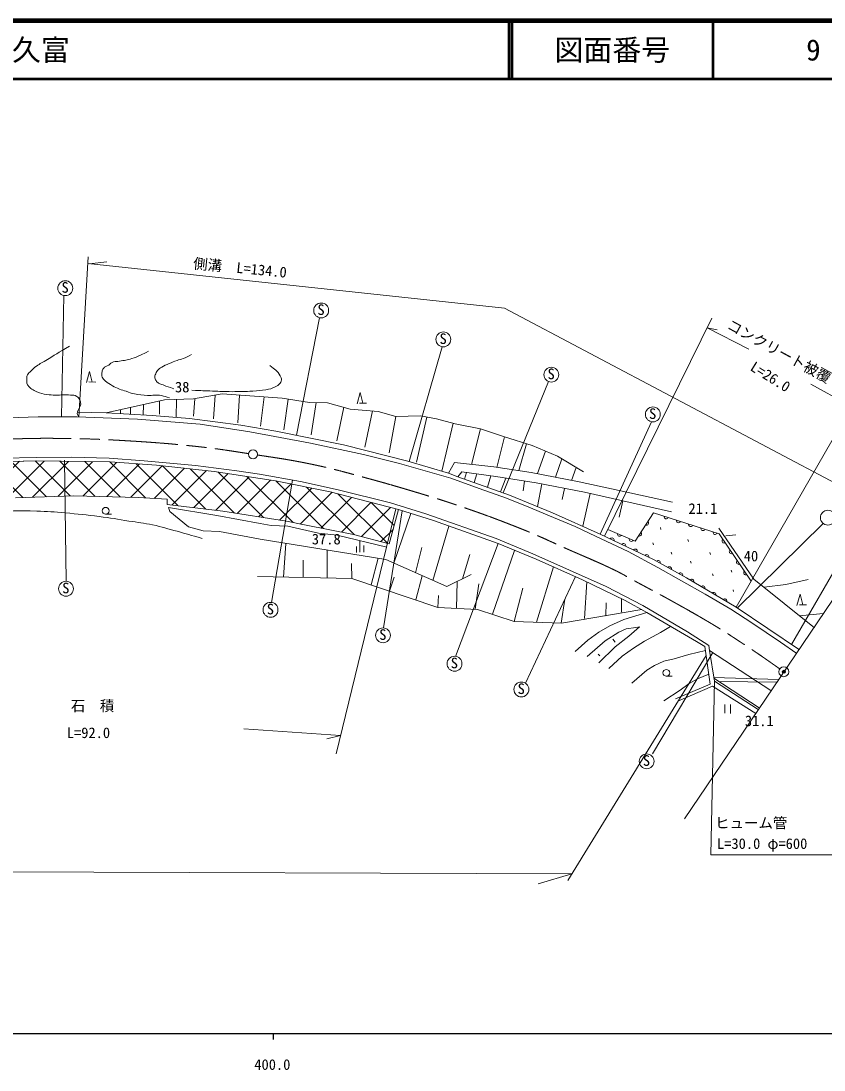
# Model space of a CAD drawing. Units: millimetres, scale not verified. Extents: x 40000 to 680000, y 20000 to 380000.
# Drawn here: x 424390 to 563210, y 198715 to 380000 of the extents above; entities that cross this region are included whole.
import ezdxf
from ezdxf.enums import TextEntityAlignment as Align

# ---------------------------------------------------------------- set-up
doc = ezdxf.new("R2010")
doc.units = ezdxf.units.MM
doc.header["$LTSCALE"] = 1000
doc.header["$PDMODE"] = 32
doc.header["$PDSIZE"] = 500
doc.linetypes.add('CHAIN', pattern=[18.5, 12, -1.5, 3.5, -1.5])
for name, color, linetype, lineweight in [('M-BGD', 7, 'Continuous', 13), ('M-BMK', 2, 'CHAIN', 13), ('M-TTL', 2, 'Continuous', 140), ('M-TTL-BAND', 7, 'Continuous', 25), ('M-TTL-LINE', 7, 'Continuous', 50), ('M-TTL-TXT', 7, 'Continuous', 13)]:
    doc.layers.add(name, color=color, linetype=linetype, lineweight=lineweight)
doc.layers.add('M-OTRS', color=6, linetype='Continuous')
doc.styles.add('ＭＳ ゴシック', font='')
doc.styles.get('ＭＳ ゴシック').set_extended_font_data('MS Gothic')

msp = doc.modelspace()

# ---------------------------------------------------------------- hatches: boundary and pattern name
at = {"layer": 'M-BGD'}
h = msp.add_hatch(dxfattribs=at)
h.set_pattern_fill('USER', color=256, style=0, pattern_type=2)
h.set_pattern_definition([(45, (433987, 301055), (-2121.32, 2121.32), []), (135, (433987, 301055), (-2121.32, -2121.32), [])])
h.paths.add_polyline_path([(444673, 297673), (449647, 297359), (449684, 296471), (459262, 295291), (470265, 293553), (473383, 292930), (481847, 291281), (488039, 289666), (489629, 295550), (477847, 298646), (468403, 300539), (457778, 302165), (447822, 303256), (439782, 303791), (427153, 303969), (420003, 303813), (411539, 303190), (404389, 302432), (397418, 301538), (396875, 301448), (399361, 295086), (403838, 295754), (408761, 296407), (416170, 297150), (423431, 297580), (433506, 297940)])

# ---------------------------------------------------------------- linework, layer by layer
for p, q in [((434375, 311562), (435987, 339242)), ((435919, 338068), (507986, 330371)), ((435919, 338068), (436190, 338039)), ((436190, 338039), (439238, 338392)), ((431788, 332564), (431385, 311589)), ((507986, 330371), (574860, 294999)), ((476001, 328722), (472045, 308405)), ((543805, 328622), (525250, 290991)), ((550199, 323298), (542995, 326981)), ((542995, 326981), (544750, 326639)), ((497222, 323690), (491486, 303885)), ((435699, 317512), (436254, 319443)), ((436254, 319443), (436719, 317611)), ((436105, 317621), (437350, 317601)), ((515562, 317703), (507770, 298453)), ((454196, 314684), (459163, 315552)), ((459163, 315552), (469520, 314840)), ((482479, 313848), (483033, 315779)), ((483033, 315779), (483499, 313947)), ((569398, 315900), (548012, 278678)), ((560902, 317243), (567934, 313352)), ((439139, 312256), (449184, 314506)), ((445548, 313691), (445513, 311903)), ((448352, 314319), (448331, 312068)), ((449184, 314506), (454196, 314684)), ((451260, 314579), (451230, 311471)), ((454457, 314729), (454241, 311711)), ((457979, 315345), (457656, 311266)), ((462192, 315344), (461895, 310571)), ((466415, 315053), (465820, 309977)), ((469520, 314840), (474264, 314060)), ((470589, 314664), (469829, 309331)), ((474264, 314060), (477405, 314016)), ((475444, 314043), (474529, 308484)), ((477405, 314016), (481280, 312946)), ((482885, 313957), (484130, 313937)), ((434140, 312397), (439139, 312256)), ((439139, 312256), (447093, 311815)), ((441588, 312804), (441620, 312119)), ((443325, 313193), (443329, 312024)), ((447093, 311815), (453508, 311281)), ((480228, 313237), (479017, 307452)), ((481280, 312946), (486136, 312523)), ((485132, 312611), (483813, 306353)), ((486136, 312523), (489210, 311655)), ((416468, 311237), (427382, 311615)), ((427382, 311615), (434131, 311571)), ((434131, 311571), (444526, 311191)), ((444526, 311191), (455384, 310322)), ((453508, 311281), (462373, 310137)), ((455384, 310322), (463937, 309019)), ((462373, 310137), (468431, 309128)), ((489210, 311655), (488031, 305344)), ((489210, 311655), (493464, 311744)), ((494570, 311546), (492765, 303744)), ((493464, 311744), (496204, 311254)), ((496204, 311254), (499433, 310385)), ((499078, 310481), (497137, 302181)), ((499433, 310385), (503843, 309516)), ((533382, 310746), (524531, 291335)), ((463937, 309019), (474428, 307048)), ((468431, 309128), (480162, 306782)), ((503843, 309516), (502258, 303370)), ((503843, 309516), (507981, 308149)), ((474428, 307048), (483616, 305077)), ((480162, 306782), (491284, 303945)), ((507981, 308149), (506665, 302851)), ((507981, 308149), (512747, 306612)), ((511794, 306920), (510427, 302307)), ((512747, 306612), (517135, 304808)), ((421056, 304423), (427136, 304579)), ((427136, 304579), (433150, 304601)), ((433150, 304601), (439654, 304468)), ((483616, 305077), (489830, 303506)), ((515089, 305650), (513695, 301777)), ((517135, 304808), (521656, 302069)), ((420003, 303813), (427153, 303969)), ((427153, 303969), (439782, 303791)), ((432175, 283171), (431900, 304107)), ((439654, 304468), (445668, 304000)), ((439782, 303791), (447822, 303256)), ((445668, 304000), (454577, 303176)), ((447822, 303256), (457778, 302165)), ((454577, 303176), (461705, 302285)), ((489830, 303506), (498684, 300967)), ((491284, 303945), (498286, 301835)), ((498286, 301835), (499311, 303706)), ((499311, 303706), (506149, 302926)), ((506149, 302926), (512608, 301991)), ((517901, 304344), (516801, 301166)), ((520367, 302850), (519584, 300618)), ((457778, 302165), (468403, 300539)), ((461705, 302285), (465642, 301681)), ((465642, 301681), (472702, 300389)), ((498286, 301835), (499912, 301233)), ((498684, 300967), (503573, 299230)), ((500580, 302080), (499912, 301233)), ((499912, 301233), (508865, 298065)), ((506505, 301278), (500580, 302080)), ((501433, 301964), (501078, 300821)), ((503193, 301726), (502717, 300241)), ((505628, 301397), (505022, 299425)), ((513454, 300187), (506505, 301278)), ((508215, 301009), (507305, 298617)), ((512608, 301991), (520871, 300365)), ((467715, 279516), (471347, 300637)), ((468403, 300539), (477847, 298646)), ((472702, 300389), (479206, 298986)), ((503573, 299230), (508317, 297515)), ((511444, 300502), (511182, 298829)), ((521785, 298561), (513454, 300187)), ((514436, 299995), (513673, 296087)), ((518344, 299232), (517963, 297278)), ((520871, 300365), (527798, 298872)), ((433506, 297940), (423431, 297580)), ((444673, 297673), (433506, 297940)), ((449647, 297359), (444673, 297673)), ((449684, 296471), (449647, 297359)), ((477847, 298646), (489629, 295550)), ((479206, 298986), (488249, 296714)), ((508317, 297515), (512482, 295844)), ((508865, 298065), (516290, 295010)), ((522760, 298343), (521497, 292688)), ((536841, 295197), (521785, 298561)), ((527798, 298872), (537042, 296823)), ((459262, 295291), (449684, 296471)), ((450148, 295218), (449915, 295953)), ((449915, 295953), (458267, 294517)), ((489179, 295668), (478875, 253370)), ((489629, 295550), (488039, 289666)), ((488249, 296714), (494352, 294843)), ((489629, 295550), (495679, 293652)), ((512482, 295844), (515088, 294775)), ((528415, 297079), (527784, 294252)), ((575517, 295968), (539066, 242137)), ((439026, 294783), (440056, 294783)), ((453356, 292579), (450148, 295218)), ((458267, 294517), (465751, 293180)), ((470265, 293553), (459262, 295291)), ((487063, 275116), (490299, 295340)), ((488853, 286304), (491781, 294875)), ((494352, 294843), (506558, 290589)), ((515088, 294775), (520166, 292615)), ((516290, 295010), (524531, 291335)), ((530588, 290081), (533721, 294981)), ((533721, 294981), (545058, 291351)), ((455862, 291911), (453356, 292579)), ((458735, 291777), (455862, 291911)), ((465751, 293180), (467655, 292813)), ((467655, 292813), (470529, 292679)), ((473383, 292930), (470265, 293553)), ((470529, 292679), (475841, 291476)), ((481847, 291281), (473383, 292930)), ((495562, 283331), (498376, 292699)), ((495679, 293652), (506904, 289687)), ((520166, 292615), (523708, 290989)), ((525809, 292123), (530588, 290081)), ((534921, 292455), (535020, 292118)), ((545040, 292358), (551054, 283568)), ((563047, 293181), (548221, 278538)), ((465751, 290441), (458735, 291777)), ((487434, 286932), (465751, 290441)), ((475841, 291476), (479048, 291142)), ((479048, 291142), (487635, 289087)), ((488039, 289666), (481847, 291281)), ((482946, 290209), (482946, 288195)), ((506558, 290589), (512884, 287894)), ((523708, 290989), (529343, 288316)), ((524531, 291335), (533713, 286942)), ((539686, 290388), (539785, 290052)), ((545058, 291351), (550594, 283172)), ((546228, 291001), (547965, 291194)), ((567940, 290161), (557574, 272233)), ((469770, 283908), (470203, 289720)), ((477320, 283753), (477317, 288569)), ((482399, 289165), (482399, 288162)), ((483673, 289350), (483673, 288215)), ((492598, 284645), (493706, 288985)), ((499508, 270196), (506904, 289687)), ((505913, 277470), (509728, 288518)), ((506904, 289687), (513468, 286970)), ((529343, 288316), (534488, 285576)), ((533639, 289802), (533738, 289465)), ((473197, 283838), (473154, 286821)), ((484917, 282549), (486154, 287140)), ((497992, 282255), (487434, 286932)), ((500709, 283598), (501958, 287782)), ((512884, 287894), (525557, 282281)), ((513468, 286970), (521456, 283436)), ((533713, 286942), (539415, 283779)), ((536802, 288198), (536901, 287862)), ((540128, 286639), (540227, 286303)), ((543473, 288146), (543572, 287810)), ((481605, 283666), (481506, 286264)), ((513498, 276107), (516443, 285654)), ((534488, 285576), (542662, 280966)), ((547170, 285102), (547269, 284766)), ((481605, 283666), (465301, 284000)), ((496472, 278654), (481605, 283666)), ((488082, 281482), (488873, 283881)), ((492621, 279952), (493733, 284142)), ((497992, 282255), (502199, 284333)), ((499677, 278498), (499784, 283140)), ((511581, 265566), (520238, 283975)), ((521456, 283436), (528836, 279828)), ((521800, 276766), (522198, 283073)), ((539415, 283779), (548012, 278678)), ((543959, 284471), (544058, 284135)), ((551054, 283568), (561567, 275148)), ((556592, 282639), (560468, 283508)), ((502900, 278341), (503509, 282715)), ((509636, 276249), (511162, 281969)), ((525557, 282281), (531860, 279007)), ((547478, 281724), (547577, 281388)), ((552835, 282141), (556592, 282639)), ((496472, 278654), (496574, 280695)), ((517785, 275950), (518399, 280065)), ((525517, 277239), (525527, 279424)), ((528185, 277850), (528194, 280142)), ((528836, 279828), (532608, 277778)), ((542662, 280966), (547095, 278337)), ((558536, 279014), (559091, 280944)), ((559091, 280944), (559556, 279113)), ((503321, 278320), (496472, 278654)), ((509636, 276249), (503321, 278320)), ((531688, 278278), (517855, 275948)), ((528628, 276559), (532608, 277778)), ((531860, 279007), (539598, 274443)), ((532608, 277778), (541146, 272745)), ((547095, 278337), (550725, 276021)), ((548012, 278678), (558949, 271306)), ((558942, 279122), (560187, 279102)), ((558966, 277231), (563087, 277611)), ((517855, 275948), (509636, 276249)), ((525431, 277224), (525517, 277239)), ((526183, 275451), (528628, 276559)), ((550725, 276021), (555670, 272658)), ((522401, 273015), (524262, 274362)), ((524262, 274362), (526183, 275451)), ((525393, 272899), (527740, 274369)), ((527740, 274369), (528987, 274963)), ((528987, 274963), (530665, 275215)), ((531333, 275290), (529492, 273701)), ((530665, 275215), (531333, 275290)), ((532202, 272797), (534934, 274341)), ((534934, 274341), (536698, 275367)), ((539598, 274443), (543273, 272105)), ((520204, 271045), (522401, 273015)), ((522260, 270197), (525393, 272899)), ((526683, 273153), (527131, 272645)), ((529492, 273701), (527116, 271860)), ((530286, 271609), (532202, 272797)), ((541146, 272745), (542616, 271883)), ((543273, 272105), (543392, 271214)), ((555670, 272658), (558499, 270675)), ((542839, 270344), (518900, 231488)), ((524165, 270604), (524475, 270293)), ((527116, 271860), (524265, 269083)), ((526010, 268120), (528326, 270258)), ((528326, 270258), (530286, 271609)), ((533573, 253328), (543961, 270845)), ((537300, 269794), (539817, 270529)), ((539817, 270529), (542716, 271191)), ((542616, 271883), (543556, 265380)), ((543392, 271214), (554023, 264324)), ((543392, 271214), (544257, 265887)), ((532556, 267834), (533893, 268636)), ((533893, 268636), (535519, 269348)), ((535519, 269348), (537300, 269794)), ((529972, 265584), (532556, 267834)), ((535944, 266768), (536974, 266768)), ((541360, 266312), (543302, 267137)), ((544146, 266574), (555343, 266174)), ((543556, 265380), (537518, 262885)), ((537934, 262440), (543947, 265038)), ((538331, 264381), (539875, 265510)), ((539875, 265510), (541360, 266312)), ((544257, 265887), (543641, 235905)), ((543947, 265038), (551416, 260316)), ((552011, 261313), (544171, 266421)), ((544257, 265887), (551840, 260997)), ((555046, 265736), (545023, 265866)), ((535509, 262540), (538331, 264381)), ((546056, 261894), (546056, 260363)), ((547059, 261881), (547059, 260350)), ((462901, 257672), (479642, 256519)), ((479642, 256519), (477234, 255934)), ((543641, 235905), (566493, 235905)), ((519597, 232620), (213417, 233743)), ((519597, 232620), (513823, 230914))]:
    msp.add_line(p, q, dxfattribs=at)
msp.add_lwpolyline([(423431, 297580), (433506, 297940), (444673, 297673), (449647, 297359), (449684, 296471), (459262, 295291), (470265, 293553), (473383, 292930), (481847, 291281), (488039, 289666), (489629, 295550), (477847, 298646), (468403, 300539), (457778, 302165), (447822, 303256), (439782, 303791), (427153, 303969), (420003, 303813)], dxfattribs=at)
for centre, radius in [((432046, 333825), 1287), ((476287, 329977), 1287), ((497396, 324966), 1287), ((516073, 318885), 1287), ((533619, 312011), 1287), ((464508, 305113), 788), ((439033, 295367), 584), ((563871, 294170), 1287), ((432171, 281884), 1287), ((467528, 278242), 1287), ((486972, 273832), 1287), ((499334, 268920), 1287), ((556265, 267537), 849), ((535951, 267352), 584), ((510894, 264477), 1287), ((532544, 252065), 1287)]:
    msp.add_circle(centre, radius, dxfattribs=at)
for centre, start, end in [((535938, 294341), 172.63193, 331.85422), ((538052, 293664), 172.63193, 331.85422), ((532516, 293219), 247.79426, 47.01654), ((540166, 292987), 172.63193, 331.85422), ((542280, 292309), 172.63193, 331.85422), ((526556, 290293), 344.81906, 144.04134), ((527876, 291312), 167.25316, 326.47544), ((529917, 290439), 167.25316, 326.47544), ((531320, 291349), 247.79426, 47.01654), ((544395, 291632), 172.63193, 331.85422), ((545955, 290144), 134.48215, 293.70444), ((528558, 289335), 344.81906, 144.04134), ((530561, 288377), 344.81906, 144.04134), ((547199, 288305), 134.48215, 293.70444), ((532563, 287418), 344.81906, 144.04134), ((534535, 286410), 341.37227, 140.59456), ((548444, 286467), 134.48215, 293.70444), ((536477, 285333), 341.37227, 140.59456), ((538418, 284256), 341.37227, 140.59456), ((549688, 284628), 134.48215, 293.70444), ((540342, 283152), 339.70972, 138.932), ((542251, 282020), 339.70972, 138.932), ((544160, 280887), 339.70972, 138.932), ((546069, 279754), 339.70972, 138.932)]:
    msp.add_arc(centre, 366, start, end, dxfattribs=at)
for points, knots in [([(432764, 323791), (430779, 322605), (430272, 322307), (428686, 321336), (427950, 320886), (427499, 320691), (426805, 320178), (426493, 319947), (426363, 319763), (426092, 319485), (425850, 319236), (425653, 319133), (425498, 318822), (425357, 318536), (425427, 318329), (425409, 318010), (425396, 317778), (425348, 317640), (425409, 317416), (425474, 317181), (425566, 317064), (425716, 316872), (425894, 316643), (426037, 316549), (426271, 316377), (426577, 316151), (426779, 316063), (427132, 315921), (427780, 315660), (428161, 315526), (428854, 315436), (429426, 315362), (429752, 315368), (430329, 315357), (431358, 315337), (431939, 315463), (432962, 315357), (433388, 315313), (433683, 315368), (434032, 315119), (434284, 314940), (434405, 314791), (434546, 314516), (434674, 314268), (434716, 314101), (434715, 313823), (434713, 313418), (434480, 313237), (434329, 312862), (434255, 312681), (434176, 312590), (434140, 312397), (434080, 312064), (434215, 311876), (434375, 311562)], [0, 0, 0, 0, 1, 1, 1, 2, 2, 2, 3, 3, 3, 4, 4, 4, 5, 5, 5, 6, 6, 6, 7, 7, 7, 8, 8, 8, 9, 9, 9, 10, 10, 10, 11, 11, 11, 12, 12, 12, 13, 13, 13, 14, 14, 14, 15, 15, 15, 16, 16, 16, 17, 17, 17, 18, 18, 18, 18]), ([(446432, 322967), (445789, 322605), (445601, 322499), (445046, 322244), (444487, 321987), (444168, 321848), (443581, 321660), (442764, 321399), (442279, 321349), (441433, 321205), (441026, 321136), (440776, 321204), (440384, 321076), (440015, 320956), (439878, 320743), (439552, 320532), (439202, 320305), (438907, 320287), (438651, 319958), (438509, 319774), (438446, 319643), (438414, 319413), (438361, 319038), (438290, 318785), (438453, 318443), (438593, 318150), (438726, 318007), (438968, 317790), (439404, 317399), (439705, 317244), (440216, 316958), (440665, 316707), (440925, 316575), (441403, 316384), (441849, 316207), (442115, 316153), (442572, 316008), (443139, 315827), (443445, 315680), (444027, 315553), (444882, 315365), (445381, 315361), (446254, 315305), (447196, 315244), (447745, 315444), (448670, 315256), (449222, 315143), (449448, 315084), (450055, 314850)], [0, 0, 0, 0, 1, 1, 1, 2, 2, 2, 3, 3, 3, 4, 4, 4, 5, 5, 5, 6, 6, 6, 7, 7, 7, 8, 8, 8, 9, 9, 9, 10, 10, 10, 11, 11, 11, 12, 12, 12, 13, 13, 13, 14, 14, 14, 15, 15, 15, 16, 16, 16, 16]), ([(453884, 322347), (453205, 321991), (453001, 321868), (452399, 321650), (452007, 321507), (451772, 321473), (451379, 321333), (450831, 321137), (450526, 321022), (449993, 320788), (449485, 320565), (449195, 320445), (448716, 320165), (448399, 319979), (448198, 319883), (447964, 319600), (447860, 319474), (447837, 319378), (447773, 319228), (447654, 318949), (447489, 318804), (447502, 318502), (447514, 318229), (447594, 318074), (447746, 317848), (447880, 317648), (447992, 317558), (448188, 317419), (448453, 317232), (448653, 317217), (448954, 317096), (449664, 316809), (449917, 316742), (450808, 316456)], [0, 0, 0, 0, 1, 1, 1, 2, 2, 2, 3, 3, 3, 4, 4, 4, 5, 5, 5, 6, 6, 6, 7, 7, 7, 8, 8, 8, 9, 9, 9, 10, 10, 10, 11, 11, 11, 11]), ([(453950, 316185), (455672, 316116), (456107, 316098), (457490, 316050), (458813, 316004), (459553, 315936), (460876, 315941), (462284, 315946), (463074, 315964), (464479, 316050), (465363, 316104), (465863, 316118), (466736, 316268), (467378, 316378), (467742, 316475), (468330, 316753), (468707, 316931), (468920, 317071), (469181, 317396), (469382, 317646), (469444, 317870), (469399, 318188), (469370, 318397), (469277, 318495), (469181, 318683), (468737, 319561), (468265, 319781), (467399, 320465)], [0, 0, 0, 0, 1, 1, 1, 2, 2, 2, 3, 3, 3, 4, 4, 4, 5, 5, 5, 6, 6, 6, 7, 7, 7, 8, 8, 8, 9, 9, 9, 9]), ([(455726, 290559), (453628, 291179), (453083, 291340), (451380, 291807), (449730, 292259), (448817, 292564), (447143, 292915), (445561, 293247), (444657, 293337), (443060, 293589), (441044, 293906), (439916, 294100), (437892, 294361), (435607, 294655), (434324, 294804), (432027, 294992), (430107, 295148), (429031, 295262), (427105, 295304), (423981, 295370), (422227, 295336), (419108, 295148), (415526, 294932), (414286, 294736), (409976, 294123)], [0, 0, 0, 0, 1, 1, 1, 2, 2, 2, 3, 3, 3, 4, 4, 4, 5, 5, 5, 6, 6, 6, 7, 7, 7, 8, 8, 8, 8])]:
    msp.add_open_spline(points, degree=3, knots=knots, dxfattribs=at)
at = {"layer": 'M-BMK'}
for points, knots in [([(366211, 299641), (371069, 300570), (374018, 301125), (379080, 302111), (383152, 302904), (385412, 303454), (389493, 304193), (392519, 304742), (394216, 305042), (397259, 305482), (400107, 305894), (401708, 306089), (404564, 306440), (406320, 306656), (407304, 306772), (409064, 306952), (411245, 307176), (412466, 307322), (414654, 307465), (418581, 307721), (420788, 307721), (424722, 307821), (427201, 307884), (428590, 307895), (431070, 307866), (435405, 307814), (437834, 307742), (442162, 307487), (447207, 307189), (450034, 306984), (455058, 306440), (458493, 306068), (460514, 305731), (463725, 305234)], [0, 0, 0, 0, 1, 1, 1, 2, 2, 2, 3, 3, 3, 4, 4, 4, 5, 5, 5, 6, 6, 6, 7, 7, 7, 8, 8, 8, 9, 9, 9, 10, 10, 10, 11, 11, 11, 11]), ([(465283, 304995), (468886, 304448), (471136, 304139), (474904, 303344), (478556, 302573), (480567, 301981), (484170, 301005), (487402, 300130), (489202, 299603), (492411, 298644), (495163, 297822), (496704, 297356), (499427, 296439), (503972, 294909), (506497, 293980), (510953, 292207), (514150, 290937), (515870, 290056), (519016, 288666), (522180, 287269), (523993, 286573), (527101, 285058), (528625, 284315), (529426, 283799), (530918, 282994), (533080, 281826), (534308, 281202), (536456, 280009), (539382, 278385), (541022, 277477), (543896, 275762), (545985, 274516), (547117, 273754), (549152, 272421), (551769, 270708), (552725, 270029), (555568, 268027)], [0, 0, 0, 0, 1, 1, 1, 2, 2, 2, 3, 3, 3, 4, 4, 4, 5, 5, 5, 6, 6, 6, 7, 7, 7, 8, 8, 8, 9, 9, 9, 10, 10, 10, 11, 11, 11, 12, 12, 12, 12])]:
    msp.add_open_spline(points, degree=3, knots=knots, dxfattribs=at)
at = {"layer": 'M-OTRS'}
msp.add_point((556265, 267537), dxfattribs=at)
at = {"layer": 'M-TTL'}
msp.add_line((680000, 380000), (40000, 380000), dxfattribs=at)
at = {"layer": 'M-TTL-BAND'}
for p, q in [((40000, 205000), (579000, 205000)), ((468000, 205000), (468000, 204000))]:
    msp.add_line(p, q, dxfattribs=at)
at = {"layer": 'M-TTL-LINE'}
for p, q in [((508747, 380000), (508747, 370000)), ((509247, 380000), (509247, 370000)), ((543997, 380000), (543997, 370000)), ((40000, 370000), (680000, 370000))]:
    msp.add_line(p, q, dxfattribs=at)

# ---------------------------------------------------------------- texts
at = {"layer": 'M-BGD', "style": 'ＭＳ ゴシック'}
for s, rotation, p in [('側溝\u3000L=134.0', 354.325, (454033, 336686)), ('コンクリート被覆', 331.415, (545982, 326425)), ('L=26.0', 328.125, (550004, 319258))]:
    msp.add_text(s, height=1833, rotation=rotation, dxfattribs=at).set_placement(p, align=Align.BOTTOM_LEFT)
for s, p in [('S', (431393, 332489)), ('S', (475633, 328641)), ('S', (496743, 323630)), ('S', (515419, 317549)), ('38', (451012, 315271)), ('S', (532965, 310675)), ('21.1', (539776, 294276)), ('37.8', (474667, 288998)), ('40', (549340, 286073)), ('S', (431518, 280547)), ('S', (466874, 276906)), ('S', (486319, 272495)), ('S', (498681, 267584)), ('S', (510241, 263141)), ('石\u3000積', (433016, 260194)), ('31.1', (549529, 257588)), ('L=92.0', (432314, 255533)), ('S', (531890, 250729)), ('ヒューム管', (544376, 239947)), ('L=30.0 φ=600', (544710, 236373))]:
    msp.add_text(s, height=1833, dxfattribs=at).set_placement(p, align=Align.BOTTOM_LEFT)
at = {"layer": 'M-TTL-BAND', "style": 'ＭＳ ゴシック'}
msp.add_text('400.0', height=1833, dxfattribs=at).set_placement((467844, 198195), align=Align.BOTTOM_CENTER)
at = {"layer": 'M-TTL-TXT', "style": 'ＭＳ ゴシック'}
msp.add_text('地 名      長門市油谷久富', height=3666, dxfattribs=at).set_placement((370380, 375000), align=Align.MIDDLE_LEFT)
for s, p in [('図面番号', (526622, 375000)), ('9', (561372, 375000))]:
    msp.add_text(s, height=3666, dxfattribs=at).set_placement(p, align=Align.MIDDLE_CENTER)

doc.saveas('drawing.dxf')
